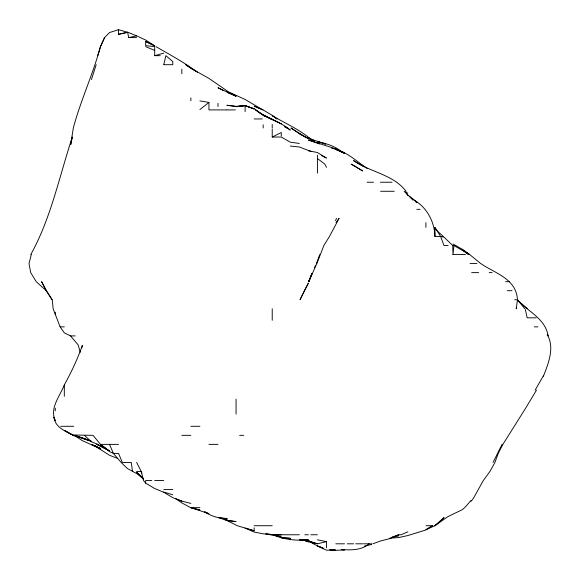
<?xml version="1.0" encoding="UTF-8"?>
<svg xmlns="http://www.w3.org/2000/svg" width="580" height="580" viewBox="0 0 580 580"><rect width="100%" height="100%" fill="white"/><g stroke="black" fill="none" stroke-linecap="round" stroke-linejoin="round"><path stroke-width="0.87" d="M462.05 250.234L453.959 245.507L452.704 245.507L443.968 237.133L440.633 236.466L434.935 236.466L434.935 227.425M453.959 245.507L453.009 254.54L452.704 245.507M453.009 243.984L462.05 249.154L469.517 254.54L462.797 250.205L469.662 254.54L480.769 263.581C495.385 273.528 516.323 278.704 517.447 299.744L516.287 308.777L516.287 307.567M70.709 144.427L73.356 127.839C80.75 100.195 92.988 74.218 100.463 46.639L104.567 37.599L109.511 32.56L118.552 29.674L127.593 32.299L118.552 34.322L118.552 29.674M81.889 347.891L82.396 345.281C77.582 358.94 71.333 372.237 64.315 384.91C59.965 396.191 49.409 408.088 55.274 420.659L53.744 417.252M70.811 144.427L72.362 137.032C59.269 176.436 51.142 217.884 30.791 254.54M163.749 64.713L165.894 55.673L172.789 61.589L172.789 64.713L164.017 64.713M31.305 254.54L29 263.581L30.697 272.622L36.214 281.662L46.233 290.681L52.004 299.744M97.708 55.673L100.471 46.639L104.567 37.599M96.186 64.713L91.43 79.554M317.419 260.927L319.769 254.54M311.967 273.441L308.806 281.662L312.069 273.441M317.151 261.594L316.317 263.581M312.055 273.441L308.64 281.662L316.861 263.581L323.857 245.507L329.462 236.466L339.082 218.385L336.008 222.51M543.402 376.217C548.462 363.326 554.857 347.594 547.223 334.551L548.115 335.9C545.62 318.927 527.764 311.228 517.041 299.744L527.452 308.777M314.483 267.692L315.585 265.227M335.501 220.61L336.501 218.385M502.07 444.374L493.065 462.449M543.402 375.738L535.144 390.137M536.493 390.137L525.611 408.211M525.328 408.69L502.903 444.374L498.205 453.386L494.936 462.449L489.919 471.489L483.307 480.53L473.265 498.611L471.09 501.279M471.09 500.395L464.718 507.645L462.05 509.791L447.789 516.686L434.935 525.726L425.894 529.583L432.651 525.726L426.024 525.726M199.904 109.584L208.945 102.45L208.945 109.91L226.787 109.91M368.96 543.808C361.565 550.543 350.632 550.079 341.25 549.586L344.535 549.927L335.501 550.326L329.744 549.767M432.651 525.726L425.894 529.99L407.812 535.55L398.772 537.566L389.731 538.139M272.223 129.101L272.223 137.032L281.264 132.501L281.264 135.981M407.812 531.831L401.15 534.767L398.772 534.767L392.196 537.08M398.772 534.767L389.731 538.639L380.697 540.944L372.831 543.808M154.708 45.769L145.667 41.514L145.667 45.646L154.701 46.639L154.708 55.673L163.749 53.142M317.419 543.808L308.379 540.923L300.164 539.697L308.379 541.06L317.419 543.808L326.46 541.633L326.46 547.955M364.262 546.186L371.657 544.461M391.377 537.566L398.772 535.855M118.552 34.322L127.593 32.299M136.633 35.851L127.593 32.139L128.716 37.599L136.633 35.851L145.667 40.042L154.708 45.885L145.667 41.514M236.067 106.43L242.389 106.285L236.067 106.423L227.026 105.277L236.067 106.423L245.101 105.632L254.142 108.641L263.182 114.971L281.264 123.844L260.855 113.629M128.716 37.599L136.633 37.599M154.708 55.673L160.196 55.673M227.026 109.91L235.379 109.91M254.142 118.951L262.276 118.951M272.223 137.032L281.264 137.032L290.297 142.172L299.338 143.456M367.133 182.229L373.498 182.229M380.4 182.229L392.029 182.229M380.582 191.269L394.248 191.269M416.853 209.344L420.072 209.344M448.159 245.507L443.968 245.507L440.633 236.466L434.971 227.425M452.915 254.54L465.53 254.54M470.061 263.581L476.956 263.581M471.649 272.622L478.638 272.622M489.165 272.622L492.123 272.622M505.629 281.662L509.588 281.662M507.246 290.703L512.017 290.703M514.728 299.744L516.287 299.744M536.166 317.818L527.169 317.818L525.328 309.466M46.429 290.703L52.243 299.744L53.15 308.777L60.117 326.859L64.315 326.859M534.361 326.859L537.914 326.859M60.117 326.859L64.315 332.869L70.55 335.9L75.197 335.9M60.719 426.293L73.776 426.293M190.863 426.293L199.904 426.293M181.83 435.334L190.863 435.334M239.67 435.334L243.68 435.334M118.552 444.374L100.471 444.374L93.032 435.334L73.356 434.993M208.945 444.374L217.986 444.374M136.633 471.489L141.244 471.489L141.904 473.135M151.757 480.53L145.667 480.53L145.667 483.147L154.708 488.541L163.749 492.253L172.789 497.684L181.83 501.127L190.863 503.425M154.708 480.53L163.749 480.53M163.749 489.571L172.789 489.571M190.863 507.645L199.904 507.645M254.142 525.726L272.223 525.726M281.561 534.767L299.338 534.767M304.855 534.767L308.379 534.767M310.815 534.767L317.419 534.767M335.805 543.808L344.535 543.808M347.318 543.808L353.575 543.808M355.692 543.808L362.616 543.808M363.5 543.808L371.657 543.808M274.935 534.796L281.264 534.854L272.223 535.144L265.72 533.948M273.216 535.035C284.374 539.574 296.431 540.98 308.379 539.748L299.338 539.741L308.379 540.959L313.947 543.808L309.075 541.046M330.071 549.68L335.501 550.036L326.46 550.202L317.419 545.896L323.169 548.158L317.419 545.983L308.379 540.683M290.297 538.305L281.264 537.703L290.297 538.305L290.297 539.777M311.663 542.133L308.379 541.851L302.63 539.538M290.297 146.073L299.338 146.979L311.663 151.699M254.142 527.757L254.142 530.794L237.343 525.726L227.026 520.55L227.026 518.614C218.986 518.549 211.178 516.157 204.428 511.821M218.805 517.722L227.026 520.572L236.067 521.594L228.665 520.499M266.466 533.912L272.223 534.557L263.182 533.817L254.142 532.056L245.101 528.068L254.142 530.794M219.631 517.65L227.026 518.614M199.904 100.876L208.945 102.45M308.379 150.735L317.419 152.511L326.46 158.05L321.349 155.476M317.419 539.799L326.46 541.633M273.042 534.956L281.264 536.855L273.216 534.956M190.863 507.768L199.904 510.009L191.69 507.863M321.53 142.854L317.419 141.607C326.38 143.579 335.537 146.102 342.454 152.496M323.169 143.354L325.634 144.094L308.379 138.272L314.135 140.788M331.39 148.009L335.501 149.249M73.356 435.486L91.43 441.308M163.749 492.028L172.789 494.827M82.396 437.842L74.646 435.334L91.43 441.431M82.396 438.103L90.611 440.8M191.69 507.928L208.945 513.684L205.182 511.85M302.63 539.719L308.379 541.8L304.268 540.168M83.215 438.154L90.611 440.916M319.769 143.985L308.379 139.983L335.501 148.785L344.535 153.395L336.32 149.625L344.535 152.917L335.501 148.719L338.51 150.481M117.733 458.454L109.511 455.271L93.866 445.266L100.471 449.007L92.938 445.143L100.471 448.804L91.43 444.432L100.471 448.666L82.396 440.691L74.182 435.334M336.32 149.575C348.37 152.91 357.258 161.958 367.481 168.591M97.969 444.374L91.43 441.793L84.383 435.334M227.846 92.698L236.067 95.954L227.026 91.836L236.067 96.266L217.986 87.747L223.488 90.611M181.83 501.127L175.522 498.611L181.83 502.903L190.588 507.645M145.667 46.639L154.708 50.453M285.15 126.991L290.297 130.079C280.017 121.147 266.017 118.581 255.57 109.91L264.531 116.196M109.511 450.689L96.555 444.374M224.757 519.223L227.026 520.318M305.312 137.032L308.379 138.518L299.338 133.654L290.921 127.991L305.312 137.032L299.338 133.654M109.511 444.374L113.39 453.408L121.111 462.449L127.593 468.654L136.633 473.526L143.586 478.913M314.404 140.722L308.379 137.714L311.163 139.62M263.182 115.021L272.223 119.712M101.225 446.303L107.249 449.493L100.471 445.991L109.511 450.877M97.44 444.374L100.471 446.027M73.066 435.334L64.315 430.375L73.356 435.334C65.707 431.288 54.832 427.315 54.07 417.252M224.779 519.26L227.026 520.55M196.142 71.565L185.752 64.713L190.863 68.266L208.945 78.394L228.469 91.836L245.101 99.47L262.936 109.91L254.142 106.14L263.182 109.968L272.223 115.34L277.044 118.951L272.223 115.652C285.375 123.482 299.476 129.311 311.163 139.57M364.124 166.851L353.575 160.602C370.236 172.289 393.262 174.355 406.014 191.269M156.02 46.639C170.172 54.875 184.512 62.582 197.649 72.362M462.782 250.35L468.611 254.54L462.05 249.277M106.038 448.376L100.471 444.374L109.511 451.545L113.39 453.408L118.552 453.408L122.322 462.449L131.276 462.449L132.494 471.489M405.659 191.792L407.812 193.357M317.419 158.492L324.844 164.147L326.46 167.352M409.204 195.989L414.751 200.31L416.853 202.754L414.555 200.31C427.112 207.872 434.55 221.951 434.935 236.466M404.122 191.269L413.185 200.31M435.573 229.433L443.294 236.466M143.731 478.739L136.633 472.192L143.608 479.247M70.55 335.9L78.198 344.94L80.257 352.336M145.667 483.147L143.506 480.53L141.244 471.489L136.633 462.449M517.447 299.744L524.827 308.777M406.855 194.046L407.812 195.431M46.233 290.348L41.579 281.662L46.233 290.681M425.894 222.662L425.894 227.425M317.419 155.106L317.419 173.188M272.223 124.497L272.223 127.991M272.223 308.777L272.223 320.29M263.182 124.794L263.182 127.991M245.101 106.604L245.101 111.672M236.067 399.178L236.067 414.048M217.986 103.32L217.986 106.546M190.863 97.875L190.863 100.876M181.83 69.129L181.83 73.754M64.315 384.91L64.315 396.278M55.274 312.257L55.274 314.026M55.274 408.211L55.274 410.785M304.391 290.703L300.048 299.744L308.379 283.069L304.391 290.703M443.968 517.686L434.935 525.763L443.968 517.686M245.101 105.632L236.067 106.676L245.101 105.64L254.142 108.982L245.101 105.632M287.492 127.991L284.374 126.491L287.477 127.991M353.575 165.409L351.197 164.147L362.616 170.919L353.575 165.409"/></g></svg>
